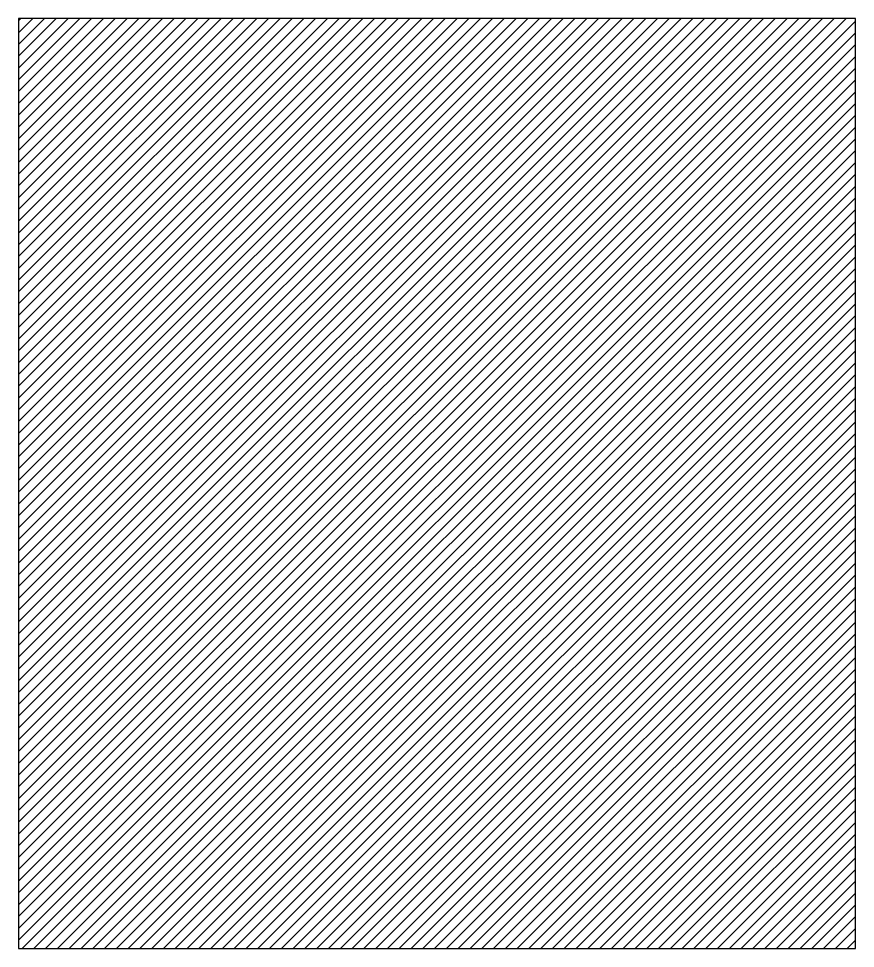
# Model space of a CAD drawing. Header units: inches. Extents: x 5.3 to 17.8, y 4.3 to 18.2.
import ezdxf

# ---------------------------------------------------------------- set-up
doc = ezdxf.new("R2010")
doc.units = ezdxf.units.IN
doc.header["$MEASUREMENT"] = 0
doc.layers.get('0').update_dxf_attribs({"color": 10})

msp = doc.modelspace()

# ---------------------------------------------------------------- hatches: boundary and pattern name
h = msp.add_hatch()
h.set_pattern_fill('ANSI31', color=256)
h.paths.add_polyline_path([(17.835, 18.225), (5.285, 18.225), (5.285, 4.277), (17.835, 4.277)])

# ---------------------------------------------------------------- linework, layer by layer
msp.add_lwpolyline([(5.285, 4.277), (17.835, 4.277), (17.835, 18.225), (5.285, 18.225)], close=True)

doc.saveas('drawing.dxf')
